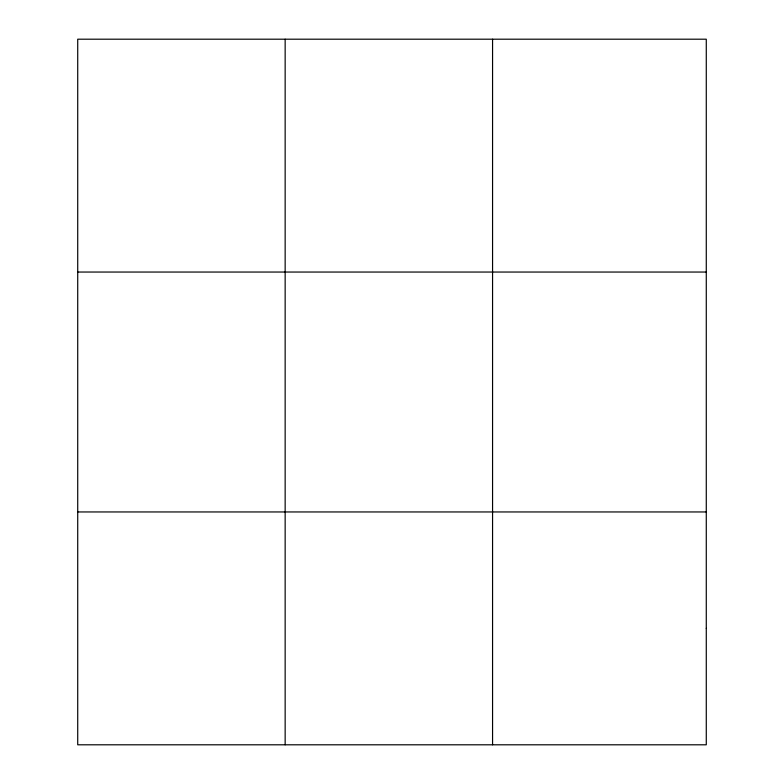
<?xml version="1.0" encoding="UTF-8"?>
<svg xmlns="http://www.w3.org/2000/svg" width="784" height="784" viewBox="0 0 784 784"><rect width="100%" height="100%" fill="white"/><g stroke="black" fill="none" stroke-linecap="round" stroke-linejoin="round"><path stroke-width="1.18" d="M285.151 39.2L285.151 744.8M492.568 39.2L492.568 744.8M77.724 272.048L706.276 272.048M77.724 511.952L706.276 511.952M706.276 628.376L706.276 744.8L77.724 744.8L77.724 39.2L706.276 39.2L706.276 628.376"/></g></svg>
